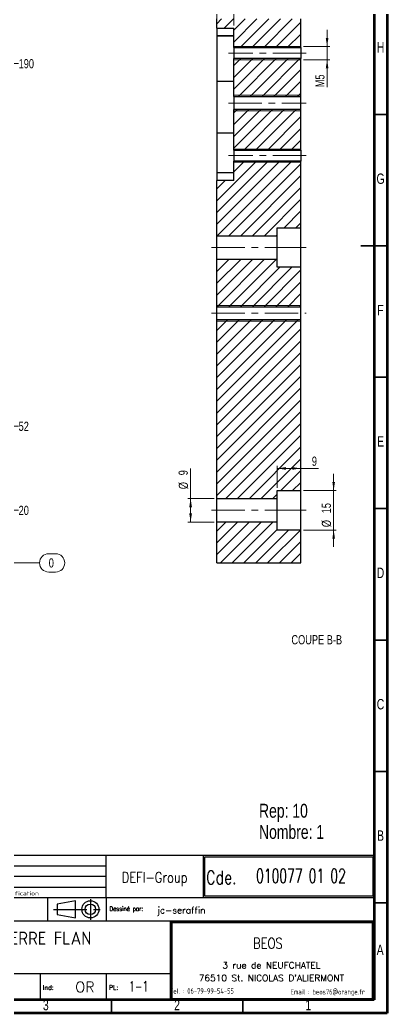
# Model space of a CAD drawing. Header units: millimetres. Extents: x 5 to 415, y 5 to 589.
# Drawn here: x 275.1 to 415, y 5 to 383 of the extents above; entities that cross this region are included whole.
import ezdxf

# ---------------------------------------------------------------- set-up
doc = ezdxf.new("R2010")
doc.units = ezdxf.units.MM
doc.linetypes.add('CENTERX2', pattern=[20.32, 12.7, -2.54, 2.54, -2.54])
doc.layers.add('DIMENSIONS', color=176, linetype='Continuous')
doc.styles.add('SLDTEXTSTYLE0', font='TXT', dxfattribs={"width": 0.75})
doc.styles.add('SLDTEXTSTYLE1', font='ISOCP')
doc.styles.add('SLDTEXTSTYLE13', font='ROMAND')
doc.styles.add('SLDTEXTSTYLE2', font='ROMANT', dxfattribs={"width": 0.8})
doc.styles.add('SLDTEXTSTYLE3', font='ISOCP', dxfattribs={"width": 0.8})
doc.styles.add('SLDTEXTSTYLE4', font='ROMANS', dxfattribs={"width": 0.8})
doc.styles.add('SLDTEXTSTYLE5', font='ROMANT')
doc.styles.add('SLDTEXTSTYLE6', font='ROMANS')
doc.styles.add('SLDTEXTSTYLE7', font='ROMANT', dxfattribs={"width": 0.65})
doc.styles.add('SLDTEXTSTYLE8', font='ISOCP', dxfattribs={"width": 1.446157})
doc.dimstyles.new('SLDDIMSTYLE0', dxfattribs={"dimtxt": 3.5, "dimasz": 3.302, "dimexe": 0, "dimexo": 0.0625, "dimgap": 0.875, "dimtad": 0, "dimtih": 1, "dimtoh": 1, "dimdec": 0, "dimrnd": 1e-09, "dimdsep": 46, "dimtxsty": 'SLDTEXTSTYLE0', "dimblk1": 'NONE', "dimblk2": 'NONE', "dimsah": 1, "dimcen": 0.09, "dimadec": 0, "dimazin": 2, "dimtfac": 1, "dimtdec": 0, "dimtofl": 0, "dimtmove": 0, "dimatfit": 3, "dimldrblk": 'NONE', "dimfxl": 1, "dimfrac": 2, "dimtolj": 1, "dimtzin": 12, "dimarcsym": 0})
doc.dimstyles.new('SLDDIMSTYLE1', dxfattribs={"dimtxt": 3.5, "dimasz": 3.302, "dimexe": 0, "dimexo": 0.0625, "dimgap": 0.875, "dimtad": 0, "dimtih": 1, "dimtoh": 1, "dimrnd": 1e-09, "dimzin": 12, "dimdsep": 46, "dimtxsty": 'SLDTEXTSTYLE0', "dimblk1": 'NONE', "dimblk2": 'NONE', "dimsah": 1, "dimcen": 0.09, "dimadec": 0, "dimazin": 3, "dimtfac": 1, "dimtofl": 0, "dimtmove": 0, "dimatfit": 3, "dimldrblk": 'NONE', "dimfxl": 1, "dimfrac": 2, "dimtolj": 1, "dimtzin": 12, "dimarcsym": 0})
doc.dimstyles.new('SLDDIMSTYLE3', dxfattribs={"dimtxt": 3.5, "dimasz": 3.302, "dimexe": 0, "dimexo": 0.0625, "dimgap": 0.875, "dimtad": 1, "dimrnd": 1e-09, "dimzin": 12, "dimdsep": 46, "dimtxsty": 'SLDTEXTSTYLE0', "dimsah": 1, "dimcen": 0.09, "dimadec": 0, "dimazin": 3, "dimtfac": 1, "dimtofl": 0, "dimtmove": 0, "dimatfit": 3, "dimfxl": 1, "dimfrac": 2, "dimtolj": 1, "dimtzin": 12, "dimarcsym": 0})
doc.dimstyles.new('SLDDIMSTYLE5', dxfattribs={"dimtxt": 3.5, "dimasz": 3.302, "dimexe": 0, "dimexo": 0.0625, "dimgap": 0.875, "dimtad": 1, "dimrnd": 1e-09, "dimzin": 12, "dimdsep": 46, "dimtxsty": 'SLDTEXTSTYLE0', "dimsah": 1, "dimcen": 0.09, "dimadec": 0, "dimazin": 3, "dimtfac": 1, "dimtmove": 0, "dimatfit": 0, "dimfxl": 1, "dimfrac": 2, "dimtolj": 1, "dimtzin": 12, "dimarcsym": 0})

# ---------------------------------------------------------------- blocks, each defined once
blk = doc.blocks.new('SW_NOTE_0')
at = {"color": 0, "linetype": 'Continuous', "lineweight": 0, "char_height": 5.292, "attachment_point": 1, "style": 'SLDTEXTSTYLE0'}
for s, insert in [('Rep: 10', (0, 6.82)), ('Nombre: 1', (0, -1.23))]:
    blk.add_mtext(s, dxfattribs=dict(at, insert=insert))
blk = doc.blocks.new('_D')
at = {"color": 7, "linetype": 'Continuous', "lineweight": 18}
for p, q in [((286.08, 179.85), (288.67, 179.85)), ((265.6, 176.36), (282.59, 176.36)), ((288.67, 172.87), (286.08, 172.87))]:
    blk.add_line(p, q, dxfattribs=at)
for centre, start, end in [((286.08, 176.36), 90, 270), ((288.67, 176.36), 270, 90)]:
    blk.add_arc(centre, 3.49, start, end, dxfattribs=at)
at = {"color": 7, "linetype": 'Continuous', "lineweight": 18, "insert": (286.08, 178.09), "char_height": 3.5, "attachment_point": 1, "style": 'SLDTEXTSTYLE0'}
blk.add_mtext('0', dxfattribs=at)
blk = doc.blocks.new('_None')
blk = doc.blocks.new('_D_3')
at = {"color": 7, "linetype": 'Continuous', "lineweight": 18}
blk.add_line((245.6, 196.36), (274.6, 196.36), dxfattribs=at)
at = {"color": 7, "linetype": 'Continuous', "lineweight": 18, "insert": (274.6, 198.09), "char_height": 3.5, "attachment_point": 1, "style": 'SLDTEXTSTYLE0'}
blk.add_mtext('20', dxfattribs=at)
blk = doc.blocks.new('_D_5')
at = {"color": 7, "linetype": 'Continuous', "lineweight": 18}
blk.add_line((220.6, 228.36), (274.6, 228.36), dxfattribs=at)
at = {"color": 7, "linetype": 'Continuous', "lineweight": 18, "insert": (274.6, 230.09), "char_height": 3.5, "attachment_point": 1, "style": 'SLDTEXTSTYLE0'}
blk.add_mtext('52', dxfattribs=at)
blk = doc.blocks.new('_D_13')
at = {"color": 7, "linetype": 'Continuous', "lineweight": 18}
blk.add_line((220.6, 366.36), (274.6, 366.36), dxfattribs=at)
at = {"color": 7, "linetype": 'Continuous', "lineweight": 18, "insert": (274.6, 368.09), "char_height": 3.5, "attachment_point": 1, "style": 'SLDTEXTSTYLE0'}
blk.add_mtext('190', dxfattribs=at)
blk = doc.blocks.new('_D_19')
at = {"color": 7, "linetype": 'Continuous', "lineweight": 18}
blk.add_line((245.6, 396.36), (274.6, 396.36), dxfattribs=at)
at = {"color": 7, "linetype": 'Continuous', "lineweight": 18, "insert": (274.6, 398.09), "char_height": 3.5, "attachment_point": 1, "style": 'SLDTEXTSTYLE0'}
blk.add_mtext('220', dxfattribs=at)
blk = doc.blocks.new('_D_20')
at = {"color": 7, "linetype": 'Continuous', "lineweight": 18}
blk.add_line((265.6, 416.36), (282.59, 416.36), dxfattribs=at)
at = {"color": 7, "linetype": 'Continuous', "lineweight": 18, "insert": (282.59, 418.09), "char_height": 3.5, "attachment_point": 1, "style": 'SLDTEXTSTYLE0'}
blk.add_mtext('240', dxfattribs=at)
blk = doc.blocks.new('_D_52')
at = {"color": 7, "linetype": 'Continuous', "lineweight": 18}
for p, q in [((350.12, 401.23), (329.59, 401.23)), ((350.12, 380.86), (350.12, 402.23)), ((350.12, 401.23), (356.62, 401.23)), ((356.62, 380.86), (356.62, 402.23)), ((356.62, 401.23), (362.97, 401.23))]:
    blk.add_line(p, q, dxfattribs=at)
for points in [[(350.12, 401.23), (346.82, 401.73), (346.82, 400.72)], [(356.62, 401.23), (359.92, 400.72), (359.92, 401.73)]]:
    blk.add_solid(points, dxfattribs=at)
at = {"color": 7, "linetype": 'Continuous', "lineweight": 18, "insert": (329.59, 405.74), "char_height": 3.5, "attachment_point": 1, "style": 'SLDTEXTSTYLE0'}
blk.add_mtext('6,50', dxfattribs=at)
blk = doc.blocks.new('_D_53')
at = {"color": 7, "linetype": 'Continuous', "lineweight": 18}
for p, q in [((392.12, 372.86), (392.12, 379.21)), ((383.12, 372.86), (393.12, 372.86)), ((392.12, 372.86), (392.12, 367.86)), ((383.12, 367.86), (393.12, 367.86)), ((392.12, 367.86), (392.12, 357.37))]:
    blk.add_line(p, q, dxfattribs=at)
for points in [[(392.12, 372.86), (392.63, 376.16), (391.61, 376.16)], [(392.12, 367.86), (391.61, 364.56), (392.63, 364.56)]]:
    blk.add_solid(points, dxfattribs=at)
at = {"color": 7, "linetype": 'Continuous', "lineweight": 18, "insert": (387.61, 357.37), "char_height": 3.5, "attachment_point": 1, "rotation": 90, "style": 'SLDTEXTSTYLE0'}
blk.add_mtext('M5', dxfattribs=at)
blk = doc.blocks.new('_D_54')
at = {"color": 7, "linetype": 'Continuous', "lineweight": 18}
for p, q in [((394.62, 203.86), (394.62, 210.21)), ((383.12, 203.86), (395.62, 203.86)), ((394.62, 188.86), (394.62, 203.86)), ((383.12, 188.86), (395.62, 188.86)), ((394.62, 188.86), (394.62, 182.51))]:
    blk.add_line(p, q, dxfattribs=at)
for points in [[(394.62, 203.86), (395.13, 207.16), (394.12, 207.16)], [(394.62, 188.86), (394.12, 185.56), (395.13, 185.56)]]:
    blk.add_solid(points, dxfattribs=at)
at = {"color": 7, "linetype": 'Continuous', "lineweight": 18, "char_height": 3.5, "attachment_point": 1, "rotation": 90, "style": 'SLDTEXTSTYLE0'}
for s, insert in [('15', (390.06, 195.22)), ('%%c', (390.11, 189.95))]:
    blk.add_mtext(s, dxfattribs=dict(at, insert=insert))
blk = doc.blocks.new('_D_55')
at = {"color": 7, "linetype": 'Continuous', "lineweight": 18}
for p, q in [((373.12, 204.86), (373.12, 213.3)), ((373.12, 212.3), (382.12, 212.3)), ((382.12, 204.86), (382.12, 213.3)), ((382.12, 212.3), (388.89, 212.3))]:
    blk.add_line(p, q, dxfattribs=at)
for points in [[(373.12, 212.3), (376.42, 211.79), (376.42, 212.8)], [(382.12, 212.3), (378.82, 212.8), (378.82, 211.79)]]:
    blk.add_solid(points, dxfattribs=at)
at = {"color": 7, "linetype": 'Continuous', "lineweight": 18, "insert": (386.3, 216.81), "char_height": 3.5, "attachment_point": 1, "style": 'SLDTEXTSTYLE0'}
blk.add_mtext('9', dxfattribs=at)
blk = doc.blocks.new('_D_56')
at = {"color": 7, "linetype": 'Continuous', "lineweight": 18}
for p, q in [((340.12, 200.86), (340.12, 212.26)), ((349.12, 200.86), (339.12, 200.86)), ((340.12, 200.86), (340.12, 191.86)), ((349.12, 191.86), (339.12, 191.86))]:
    blk.add_line(p, q, dxfattribs=at)
for points in [[(340.12, 200.86), (339.61, 197.56), (340.63, 197.56)], [(340.12, 191.86), (340.63, 195.16), (339.61, 195.16)]]:
    blk.add_solid(points, dxfattribs=at)
at = {"color": 7, "linetype": 'Continuous', "lineweight": 18, "char_height": 3.5, "attachment_point": 1, "rotation": 90, "style": 'SLDTEXTSTYLE0'}
for s, insert in [('9', (335.55, 209.68)), ('%%c', (335.61, 204.4))]:
    blk.add_mtext(s, dxfattribs=dict(at, insert=insert))

msp = doc.modelspace()

# ---------------------------------------------------------------- hatches: boundary and pattern name
at = {"linetype": 'Continuous', "lineweight": 18}
h = msp.add_hatch(dxfattribs=at)
h.set_pattern_fill('ANSI31', style=0)
h.paths.add_polyline_path([(356.619, 379.861), (356.619, 372.461), (382.119, 372.461), (382.119, 383.361), (350.119, 383.361), (350.119, 379.861)], flags=0)
h = msp.add_hatch(dxfattribs=at)
h.set_pattern_fill('ANSI31', style=0)
h.paths.add_polyline_path([(356.619, 368.261), (356.619, 353.861), (382.119, 353.861), (382.119, 368.261)], flags=0)
h = msp.add_hatch(dxfattribs=at)
h.set_pattern_fill('ANSI31', style=0)
h.paths.add_polyline_path([(356.619, 348.861), (356.619, 333.461), (382.119, 333.461), (382.119, 348.861)], flags=0)
h = msp.add_hatch(dxfattribs=at)
h.set_pattern_fill('ANSI31', style=0)
h.paths.add_polyline_path([(350.119, 321.861), (350.119, 300.861), (373.119, 300.861), (373.119, 303.861), (382.119, 303.861), (382.119, 329.261), (356.619, 329.261), (356.619, 321.861)], flags=0)
h = msp.add_hatch(dxfattribs=at)
h.set_pattern_fill('ANSI31', style=0)
h.paths.add_polyline_path([(373.119, 288.861), (373.119, 291.861), (350.119, 291.861), (350.119, 273.861), (382.119, 273.861), (382.119, 288.861)], flags=0)
h = msp.add_hatch(dxfattribs=at)
h.set_pattern_fill('ANSI31', style=0)
h.paths.add_polyline_path([(350.119, 268.861), (350.119, 200.861), (373.119, 200.861), (373.119, 203.861), (382.119, 203.861), (382.119, 268.861)], flags=0)
h = msp.add_hatch(dxfattribs=at)
h.set_pattern_fill('ANSI31', style=0)
h.paths.add_polyline_path([(350.119, 176.361), (382.119, 176.361), (382.119, 188.861), (373.119, 188.861), (373.119, 191.861), (350.119, 191.861)], flags=0)

# ---------------------------------------------------------------- linework, layer by layer
at = {"color": 7, "linetype": 'Continuous', "lineweight": 70}
for p, q in [((415, 589), (415, 5)), ((410, 584), (410, 10)), ((410, 10), (10, 10)), ((415, 5), (5, 5))]:
    msp.add_line(p, q, dxfattribs=at)
at = {"color": 7, "linetype": 'Continuous', "lineweight": 25}
for p, q in [((350.119, 379.861), (350.119, 383.361)), ((382.119, 372.461), (382.119, 383.361)), ((350.119, 379.861), (356.619, 379.861)), ((350.119, 379.861), (350.119, 376.98)), ((356.619, 372.461), (356.619, 379.861)), ((356.619, 376.98), (350.119, 376.98)), ((350.119, 376.98), (350.119, 376.861)), ((356.619, 376.861), (350.119, 376.861)), ((350.119, 376.861), (350.119, 359.664)), ((356.619, 372.461), (382.119, 372.461)), ((356.619, 372.461), (356.619, 368.261)), ((382.119, 372.461), (382.119, 368.261)), ((382.119, 368.261), (356.619, 368.261)), ((356.619, 353.861), (356.619, 368.261)), ((382.119, 353.861), (382.119, 368.261)), ((350.119, 359.664), (356.619, 359.664)), ((350.119, 359.664), (350.119, 339.847)), ((356.619, 353.861), (382.119, 353.861)), ((356.619, 353.861), (356.619, 348.861)), ((382.119, 348.861), (382.119, 353.861)), ((382.119, 348.861), (356.619, 348.861)), ((356.619, 333.461), (356.619, 348.861)), ((382.119, 333.461), (382.119, 348.861)), ((356.619, 339.847), (350.119, 339.847)), ((350.119, 339.847), (350.119, 324.861)), ((356.619, 333.461), (382.119, 333.461)), ((356.619, 333.461), (356.619, 329.261)), ((382.119, 333.461), (382.119, 329.261)), ((356.619, 321.861), (356.619, 329.261)), ((382.119, 329.261), (356.619, 329.261)), ((382.119, 303.861), (382.119, 329.261)), ((356.619, 324.861), (350.119, 324.861)), ((350.119, 324.861), (350.119, 321.861)), ((356.619, 321.861), (350.119, 321.861)), ((350.119, 300.861), (350.119, 321.861)), ((373.119, 303.861), (382.119, 303.861)), ((373.119, 300.861), (373.119, 303.861)), ((382.119, 288.861), (382.119, 303.861)), ((350.119, 300.861), (373.119, 300.861)), ((350.119, 291.861), (350.119, 300.861)), ((373.119, 291.861), (373.119, 300.861)), ((350.119, 273.861), (350.119, 291.861)), ((373.119, 291.861), (350.119, 291.861)), ((373.119, 288.861), (373.119, 291.861)), ((382.119, 288.861), (373.119, 288.861)), ((382.119, 273.861), (382.119, 288.861)), ((350.119, 273.861), (382.119, 273.861)), ((350.119, 268.861), (350.119, 273.861)), ((382.119, 268.861), (382.119, 273.861)), ((382.119, 268.861), (350.119, 268.861)), ((350.119, 200.861), (350.119, 268.861)), ((382.119, 203.861), (382.119, 268.861)), ((350.119, 200.861), (373.119, 200.861)), ((350.119, 191.861), (350.119, 200.861)), ((373.119, 203.861), (382.119, 203.861)), ((373.119, 200.861), (373.119, 203.861)), ((373.119, 191.861), (373.119, 200.861)), ((382.119, 188.861), (382.119, 203.861)), ((373.119, 191.861), (350.119, 191.861)), ((350.119, 176.361), (350.119, 191.861)), ((373.119, 188.861), (373.119, 191.861)), ((382.119, 188.861), (373.119, 188.861)), ((382.119, 176.361), (382.119, 188.861)), ((350.119, 176.361), (382.119, 176.361))]:
    msp.add_line(p, q, dxfattribs=at)
at = {"color": 7, "linetype": 'Continuous', "lineweight": 18}
for p, q in [((356.619, 372.861), (382.119, 372.861)), ((382.119, 367.861), (356.619, 367.861)), ((356.619, 354.361), (382.119, 354.361)), ((382.119, 348.361), (356.619, 348.361)), ((356.619, 333.861), (382.119, 333.861)), ((382.119, 328.861), (356.619, 328.861)), ((350.119, 274.361), (382.119, 274.361)), ((382.119, 268.361), (350.119, 268.361))]:
    msp.add_line(p, q, dxfattribs=at)
at = {"color": 7, "linetype": 'CENTERX2', "lineweight": 18}
for p, q in [((384.119, 370.361), (354.619, 370.361)), ((354.619, 351.361), (384.119, 351.361)), ((384.119, 331.361), (354.619, 331.361)), ((348.119, 296.361), (373.119, 296.361)), ((373.119, 296.361), (384.119, 296.361)), ((348.119, 271.361), (384.119, 271.361)), ((348.119, 196.361), (373.119, 196.361)), ((373.119, 196.361), (384.119, 196.361))]:
    msp.add_line(p, q, dxfattribs=at)
at = {"color": 7, "linetype": 'Continuous', "lineweight": 35}
for p, q in [((410, 347), (415, 347)), ((415.001, 297), (404.999, 297)), ((410, 297), (415, 297)), ((410, 247), (415, 247)), ((410, 197), (415, 197)), ((410, 147), (415, 147)), ((410, 97), (415, 97)), ((410, 47), (415, 47)), ((310, 10), (310, 5)), ((360, 10), (360, 5))]:
    msp.add_line(p, q, dxfattribs=at)
at = {"layer": 'DIMENSIONS', "color": 3}
for p, q in [((308, 65), (210, 65)), ((210, 61), (308, 61)), ((308, 57), (210, 57)), ((210, 53), (308, 53))]:
    msp.add_line(p, q, dxfattribs=at)
at = {"layer": 'DIMENSIONS', "color": 1}
for p, q in [((410, 65), (308, 65)), ((308, 49), (308, 65)), ((345, 49), (345, 65)), ((345.5, 49.5), (345.5, 64.5)), ((345.5, 64.5), (409.5, 64.5)), ((409.5, 64.5), (409.5, 49.5)), ((409.5, 49.5), (345.5, 49.5)), ((210, 49), (410, 49)), ((285.62, 49), (285.62, 40)), ((308, 49), (308, 40)), ((332.384, 40), (210, 40)), ((332.384, 20), (210, 20)), ((282.792, 20), (282.792, 10)), ((308, 20), (308, 10))]:
    msp.add_line(p, q, dxfattribs=at)
at = {"layer": 'DIMENSIONS'}
for p, q in [((345.5, 49.5), (345.5, 64.5)), ((345.5, 64.5), (409.5, 64.5)), ((409.5, 64.5), (409.5, 49.5)), ((409.5, 49.5), (345.5, 49.5))]:
    msp.add_line(p, q, dxfattribs=at)
at = {"layer": 'DIMENSIONS', "color": 6}
for p, q in [((410, 10), (410, 65)), ((410, 40), (332.384, 40)), ((332.384, 40), (332.384, 10)), ((409.8, 39.8), (332.584, 39.8)), ((332.584, 39.8), (332.584, 10.2)), ((409.6, 39.6), (332.784, 39.6)), ((332.784, 39.6), (332.784, 10.4)), ((409.4, 39.4), (332.984, 39.4)), ((332.984, 39.4), (332.984, 10.6)), ((409.4, 10.6), (409.4, 39.4)), ((409.6, 10.4), (409.6, 39.6)), ((409.8, 10.2), (409.8, 39.8)), ((210, 10), (410, 10)), ((332.584, 10.2), (409.8, 10.2)), ((332.784, 10.4), (409.6, 10.4)), ((332.984, 10.6), (409.4, 10.6))]:
    msp.add_line(p, q, dxfattribs=at)
at = {"layer": 'DIMENSIONS', "color": 7}
for p, q in [((296.244, 47.75), (289.244, 46.5)), ((289.244, 46.5), (289.244, 42.5)), ((296.244, 41.25), (296.244, 47.75)), ((289.244, 42.5), (296.244, 41.25))]:
    msp.add_line(p, q, dxfattribs=at)
at = {"layer": 'DIMENSIONS', "color": 3, "linetype": 'CENTERX2'}
for p, q in [((301.934, 48.348), (301.934, 40.513)), ((287.946, 44.5), (306.201, 44.5))]:
    msp.add_line(p, q, dxfattribs=at)
at = {"layer": 'DIMENSIONS', "color": 7}
for radius in [3.25, 2]:
    msp.add_circle((301.934, 44.5), radius, dxfattribs=at)

# ---------------------------------------------------------------- block references
at = {"color": 7, "linetype": 'Continuous', "lineweight": 0}
msp.add_blockref('SW_NOTE_0', (366.193, 77.85), dxfattribs=at)

# ---------------------------------------------------------------- texts
at = {"color": 7, "linetype": 'Continuous', "lineweight": 0, "attachment_point": 2, "style": 'SLDTEXTSTYLE0'}
for s, insert, char_height in [('H', (412.49, 374.56), 3.969), ('G', (412.487, 324.56), 3.969), ('F', (412.458, 274.56), 3.969), ('E', (412.508, 224.56), 3.969), ('D', (412.453, 174.56), 3.969), ('COUPE B-B', (388.183, 148.859), 3.5), ('C', (412.459, 124.56), 3.969), ('B', (412.471, 74.56), 3.969), ('A', (412.34, 31.06), 3.969), ('3', (284.96, 10.06), 3.969), ('2', (334.96, 10.06), 3.969), ('1', (384.96, 10.06), 3.969)]:
    msp.add_mtext(s, dxfattribs=dict(at, insert=insert, char_height=char_height))
at = {"layer": 'DIMENSIONS'}
for s, insert, char_height, attachment_point, style in [('DEFI-Group', (326.42, 58.701), 4, 2, 'SLDTEXTSTYLE2'), ('Cde.', (346, 59.126), 5, 1, 'SLDTEXTSTYLE2'), ('010077 01 02', (365.078, 59.94), 5.29167, 1, 'SLDTEXTSTYLE7'), ('Modification', (267.489, 51.348), 1.56705, 1, 'SLDTEXTSTYLE8'), ('Dessiné par:', (309.221, 45.598), 1.72768, 1, 'SLDTEXTSTYLE4'), ('jc-seraffin', (327.355, 45.42), 2.5, 1, 'SLDTEXTSTYLE5'), ('0100770102-OP20A-SERRE FLAN', (214.603, 36.024), 5, 1, 'SLDTEXTSTYLE1'), ('BEOS', (369.571, 33.595), 4, 2, 'SLDTEXTSTYLE2'), ('3 rue de NEUFCHATEL', (370.909, 24.448), 2.5, 2, 'SLDTEXTSTYLE13'), ("76510 St. NICOLAS D'ALIERMONT", (370.903, 19.623), 2.5, 2, 'SLDTEXTSTYLE13'), ('Ind:', (283.826, 15.598), 1.7277, 1, 'SLDTEXTSTYLE6'), ('OR', (296.194, 16.951), 4, 1, 'SLDTEXTSTYLE5'), ('PL:', (309.034, 15.598), 1.7277, 1, 'SLDTEXTSTYLE6'), ('1-1', (316.651, 17.173), 4, 1, 'SLDTEXTSTYLE7'), ('Tel. : 06-79-99-54-55', (344.36, 14.429), 2, 2, 'SLDTEXTSTYLE3'), ('Email : beos76@orange.fr', (392.372, 14.097), 2, 2, 'SLDTEXTSTYLE3')]:
    msp.add_mtext(s, dxfattribs=dict(at, insert=insert, char_height=char_height, attachment_point=attachment_point, style=style))

# ---------------------------------------------------------------- dimensions: what is measured, and where the dimension line sits
at = {"color": 7, "linetype": 'Continuous', "lineweight": 18}
for feature_location, offset, origin, dimstyle, picture, middle in [((264.6, 416.361), (17.992, 0), (264.6, 176.361), 'SLDDIMSTYLE1', '_D_20', (286.471, 416.361)), ((244.6, 396.361), (30, 0), (264.6, 176.361), 'SLDDIMSTYLE1', '_D_19', (278.479, 396.361)), ((219.6, 366.361), (55, 0), (264.6, 176.361), 'SLDDIMSTYLE1', '_D_13', (278.479, 366.361)), ((219.6, 228.361), (55, 0), (264.6, 176.361), 'SLDDIMSTYLE1', '_D_5', (277.186, 228.361)), ((244.6, 196.361), (30, 0), (264.6, 176.361), 'SLDDIMSTYLE1', '_D_3', (277.186, 196.361)), ((264.600129306, 176.361329202), (17.991916674, 0), (264.600129306, 176.361329202), 'SLDDIMSTYLE0', '_D', (287.374163883, 176.361329202))]:
    dim = msp.add_ordinate_dim(feature_location=feature_location, offset=offset, dtype=0, origin=origin, dimstyle=dimstyle, dxfattribs=at)
    dim.commit()
    dim.dimension.update_dxf_attribs({"geometry": picture, "text_midpoint": middle})
for base, p1, p2, dimstyle, picture, middle in [((356.619, 401.225), (350.119, 379.861), (356.619, 379.861), 'SLDDIMSTYLE5', '_D_52', (334.119, 401.225)), ((382.119, 212.295), (373.119, 203.861), (382.119, 203.861), 'SLDDIMSTYLE3', '_D_55', (387.594, 212.295))]:
    dim = msp.add_linear_dim(base=base, p1=p1, p2=p2, dimstyle=dimstyle, dxfattribs=at)
    dim.commit()
    dim.dimension.update_dxf_attribs({"geometry": picture, "text_midpoint": middle, "dimtype": 160})
for base, p1, p2, text, dimstyle, picture, middle in [((392.119, 367.861), (382.119, 372.861), (382.119, 367.861), 'M5', 'SLDDIMSTYLE5', '_D_53', (392.119, 360.806)), ((340.119, 191.861), (350.119, 200.861), (350.119, 191.861), '%%c<>', 'SLDDIMSTYLE3', '_D_56', (340.119, 208.33)), ((394.624, 203.861), (382.119, 188.861), (382.119, 203.861), '%%c<>', 'SLDDIMSTYLE5', '_D_54', (394.624, 195.171))]:
    dim = msp.add_linear_dim(base=base, p1=p1, p2=p2, angle=90, text=text, dimstyle=dimstyle, dxfattribs=at)
    dim.commit()
    dim.dimension.update_dxf_attribs({"geometry": picture, "text_midpoint": middle, "dimtype": 160})

doc.saveas('drawing.dxf')
